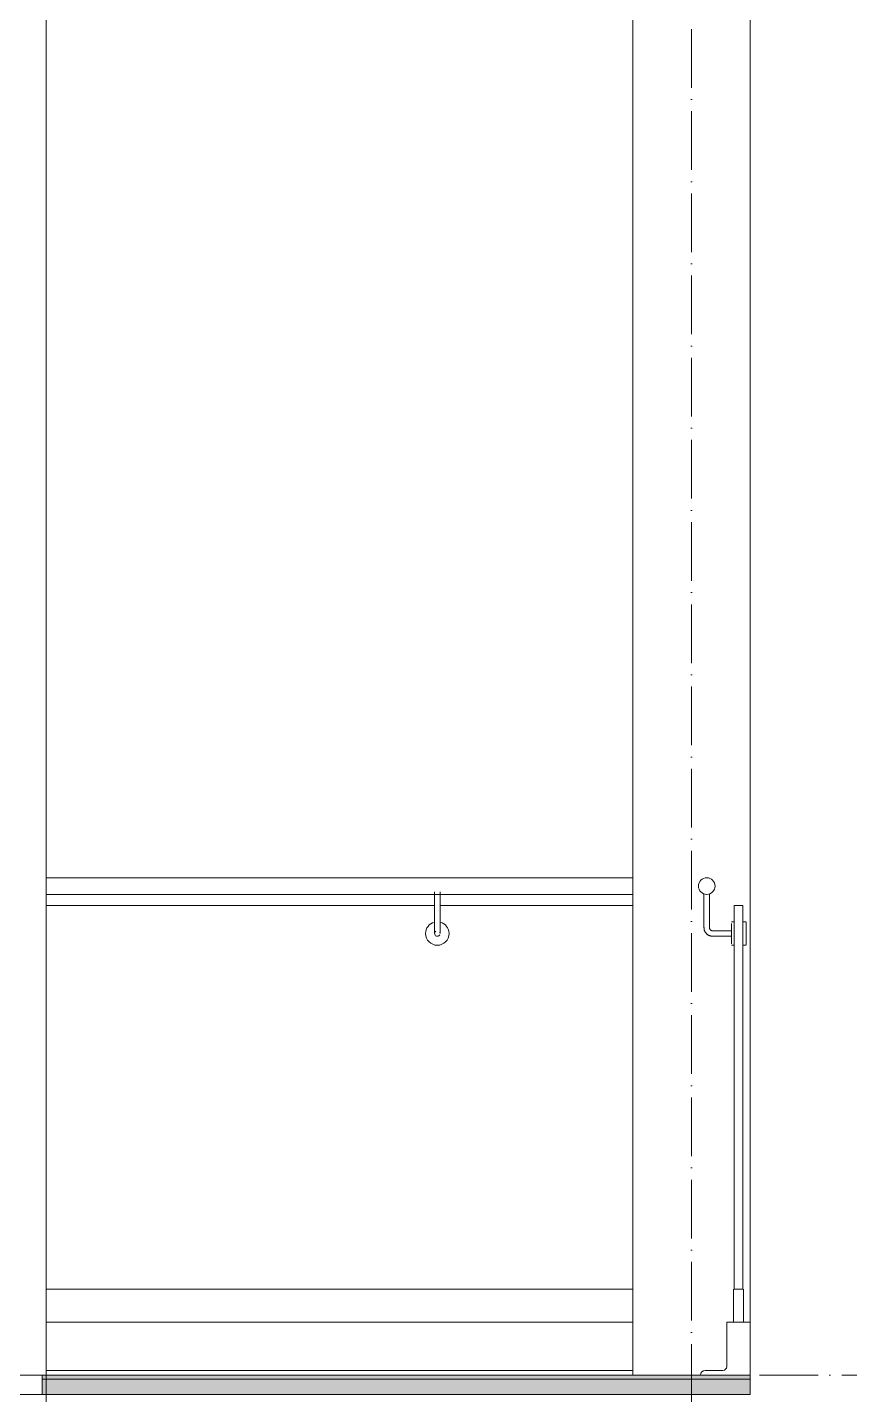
# Model space of a CAD drawing. Header units: millimetres. Extents: x -7075 to 54747, y -13937 to 93540.
# Drawn here: x 9752 to 11854, y 86550 to 90045 of the extents above; entities that cross this region are included whole.
import ezdxf

# ---------------------------------------------------------------- set-up
doc = ezdxf.new("R2010")
doc.units = ezdxf.units.MM
doc.linetypes.add('Grid Line', pattern=[4.2, 3, -0.6, 0, -0.6])
for name, color, linetype, lineweight in [('A-FLOR-HRAL', 41, 'Continuous', 5), ('A-FLOR-MCUT', 3, 'Continuous', 9), ('NET CAT', 3, 'Continuous', 5), ('NET THAY 1', 41, 'Continuous', 5), ('NET THAY 2', 55, 'Continuous', 5), ('NET-CAT', 3, 'Continuous', 15), ('TRUC', 225, 'Continuous', 5)]:
    doc.layers.add(name, color=color, linetype=linetype, lineweight=lineweight)

# ---------------------------------------------------------------- blocks, each defined once
blk = doc.blocks.new('M_Concrete-Rectangular-Column - C10a-1200 x 300mm-1090645-A-A')
at = {"layer": 'NET CAT', "color": 4}
for p, q in [((11299.9, 91700), (11299.9, 86600)), ((11599.9, 91700), (11599.9, 86735))]:
    blk.add_line(p, q, dxfattribs=at)
blk = doc.blocks.new('ALC1807-ASCENT PLAZA-KET CAU 180524_rvt-1-A-A')
at = {"color": 4, "lineweight": 5}
blk.add_blockref('M_Concrete-Rectangular-Column - C10a-1200 x 300mm-1090645-A-A', (0, 0), dxfattribs=at)
blk = doc.blocks.new('Railing - NBS_RailInfillPnl_Post-1648199-A-A')
at = {"layer": 'NET THAY 2'}
for p, q in [((21717.1, 81835), (21717.1, 81920)), ((21743.1, 81920), (21743.1, 81835))]:
    blk.add_line(p, q, dxfattribs=at)
blk = doc.blocks.new('Railing - Railing-1431856-A-A')
at = {"layer": 'A-FLOR-HRAL'}
for p, q in [((11580.7, 87800), (11559.2, 87800)), ((11559.2, 87800), (11559.2, 86820)), ((11580.7, 86820), (11580.7, 87800)), ((11559.2, 86820), (11580.7, 86820)), ((11599.9, 86735), (11539.9, 86735)), ((11539.9, 86735), (11539.9, 86622)), ((11599.9, 86600), (11599.9, 86735)), ((11529.9, 86612), (11484.9, 86612)), ((11472.9, 86600), (11599.9, 86600))]:
    blk.add_line(p, q, dxfattribs=at)
for centre, radius, start, end in [((11488.7, 87850), 21.2, 0, 180), ((11488.7, 87850), 21.2, 180, 0), ((11484.9, 86600), 12, 90, 180), ((11529.9, 86622), 10, 270, 0)]:
    blk.add_arc(centre, radius, start, end, dxfattribs=at)
at = {"extrusion": (0, 0, -1), "zscale": -1}
blk.add_blockref('Railing - NBS_RailInfillPnl_Post-1648199-A-A', (-33300, 4900), dxfattribs=at)
blk = doc.blocks.new('ALB-RAILING 32 - ALB-BALUSTER-V33-A-A')
at = {"layer": 'NET THAY 1'}
for p, q in [((11481.7, 87830.2), (11481.7, 87743.8)), ((11495.7, 87743.8), (11495.7, 87830.2)), ((11552, 87735.8), (11503.7, 87735.8)), ((11559.2, 87758.8), (11552, 87758.8)), ((11552, 87728.8), (11552, 87754.8)), ((11589.9, 87758.8), (11580.7, 87758.8)), ((11589.9, 87757.8), (11589.9, 87728.8)), ((11503.7, 87721.8), (11552, 87721.8)), ((11552, 87702.8), (11552, 87728.8)), ((11552, 87698.8), (11559.2, 87698.8)), ((11580.7, 87698.8), (11589.9, 87698.8)), ((11589.9, 87728.8), (11589.9, 87699.8))]:
    blk.add_line(p, q, dxfattribs=at)
at = {"layer": 'NET THAY 1', "flags": 128}
for points in [[(11481.7, 87743.8), (11481.8, 87742.9), (11481.8, 87742), (11481.9, 87741.2), (11482, 87740.3), (11482.2, 87739.4), (11482.4, 87738.6), (11482.6, 87737.7), (11482.9, 87736.9), (11483.1, 87736), (11483.5, 87735.2), (11483.8, 87734.4), (11484.2, 87733.6), (11484.6, 87732.9), (11485.1, 87732.1), (11485.6, 87731.4), (11486.1, 87730.7), (11486.6, 87730), (11487.2, 87729.3), (11487.8, 87728.6), (11488.4, 87728), (11489.1, 87727.4), (11489.7, 87726.8), (11490.4, 87726.3), (11491.1, 87725.8), (11491.8, 87725.3), (11492.6, 87724.8), (11493.4, 87724.4), (11494.2, 87724), (11495, 87723.6), (11495.8, 87723.3), (11496.6, 87723), (11497.4, 87722.7), (11498.3, 87722.5), (11499.1, 87722.3), (11500, 87722.1), (11500.9, 87722), (11501.7, 87721.9), (11502.6, 87721.8), (11503.5, 87721.8), (11503.7, 87721.8)], [(11503.7, 87735.8), (11503.4, 87735.8), (11503.1, 87735.8), (11502.8, 87735.9), (11502.5, 87735.9), (11502.1, 87736), (11501.8, 87736), (11501.5, 87736.1), (11501.2, 87736.2), (11500.9, 87736.3), (11500.6, 87736.4), (11500.3, 87736.6), (11500, 87736.7), (11499.8, 87736.9), (11499.5, 87737), (11499.2, 87737.2), (11499, 87737.4), (11498.7, 87737.6), (11498.5, 87737.8), (11498.2, 87738), (11498, 87738.2), (11497.8, 87738.5), (11497.6, 87738.7), (11497.4, 87739), (11497.2, 87739.2), (11497, 87739.5), (11496.8, 87739.8), (11496.7, 87740), (11496.5, 87740.3), (11496.4, 87740.6), (11496.3, 87740.9), (11496.2, 87741.2), (11496.1, 87741.5), (11496, 87741.8), (11495.9, 87742.1), (11495.9, 87742.4), (11495.8, 87742.8), (11495.8, 87743.1), (11495.7, 87743.4), (11495.7, 87743.7), (11495.7, 87743.8)]]:
    blk.add_lwpolyline(points, dxfattribs=at)
blk = doc.blocks.new('Railing - Railing-1431913-A-A')
at = {"layer": 'NET THAY 1'}
for p, q in [((9800, 86622), (9800, 86735)), ((11299.9, 86735), (9800, 86735)), ((9800, 86612), (9800, 86622)), ((11299.9, 86612), (9800, 86612)), ((9800, 86600), (9800, 86612))]:
    blk.add_line(p, q, dxfattribs=at)
blk = doc.blocks.new('Top Rail Type - Top Rail_Internal_-1431916-A-A')
at = {"layer": 'NET THAY 1'}
for p, q in [((9800, 86820), (9800, 87800)), ((10793.9, 87800), (9800, 87800)), ((11299.9, 87800), (10806, 87800)), ((9800, 86820), (11299.9, 86820))]:
    blk.add_line(p, q, dxfattribs=at)
blk = doc.blocks.new('Handrail Type - ALB-BALUSTER-1304914-A-A')
at = {"layer": 'NET THAY 1'}
for p, q in [((9800, 87871.2), (9800, 87850)), ((9800, 87850), (9800, 87828.8))]:
    blk.add_line(p, q, dxfattribs=at)
blk = doc.blocks.new('Handrail Type - Handrail_Internal_-1431927-A-A')
at = {"layer": 'NET THAY 1'}
for p, q in [((11299.9, 87871.2), (9800, 87871.2)), ((9800, 87850), (9800, 87871.2)), ((9800, 87828.8), (9800, 87850)), ((9800, 87828.8), (11299.9, 87828.8))]:
    blk.add_line(p, q, dxfattribs=at)
blk = doc.blocks.new('ALB-RAILING 32 - ALB-BALUSTER-V32-A-A')
at = {"layer": 'NET THAY 1'}
for p, q in [((31965.3, 88235), (31965.3, 88143.8)), ((31979.3, 88143.8), (31979.3, 88235))]:
    blk.add_line(p, q, dxfattribs=at)
at = {"layer": 'NET THAY 1', "flags": 128}
for points in [[(31965.3, 88143.8), (31965.3, 88143.2), (31965.3, 88142.6), (31965.3, 88142), (31965.3, 88141.4), (31965.3, 88140.8), (31965.3, 88140.2), (31965.3, 88139.7), (31965.3, 88139.1), (31965.3, 88138.5), (31965.3, 88138), (31965.3, 88137.4), (31965.3, 88136.9), (31965.3, 88136.3), (31965.3, 88135.8), (31965.3, 88135.3), (31965.3, 88134.8), (31965.3, 88134.4), (31965.3, 88133.9), (31965.3, 88133.5), (31965.3, 88133), (31965.3, 88132.6), (31965.3, 88132.2), (31965.3, 88131.9), (31965.3, 88131.5), (31965.3, 88131.2), (31965.3, 88130.9), (31965.3, 88130.6), (31965.3, 88130.3), (31965.3, 88130), (31965.3, 88129.8), (31965.3, 88129.6), (31965.3, 88129.4), (31965.3, 88129.3), (31965.3, 88129.1), (31965.3, 88129), (31965.3, 88128.9), (31965.3, 88128.9), (31965.3, 88128.8), (31965.3, 88128.8)], [(31979.3, 88128.8), (31979.3, 88128.8), (31979.3, 88128.8), (31979.3, 88128.9), (31979.3, 88129), (31979.3, 88129.1), (31979.3, 88129.2), (31979.3, 88129.4), (31979.3, 88129.6), (31979.3, 88129.8), (31979.3, 88130), (31979.3, 88130.2), (31979.3, 88130.5), (31979.3, 88130.8), (31979.3, 88131.1), (31979.3, 88131.4), (31979.3, 88131.8), (31979.3, 88132.1), (31979.3, 88132.5), (31979.3, 88132.9), (31979.3, 88133.3), (31979.3, 88133.8), (31979.3, 88134.2), (31979.3, 88134.7), (31979.3, 88135.2), (31979.3, 88135.7), (31979.3, 88136.2), (31979.3, 88136.7), (31979.3, 88137.3), (31979.3, 88137.8), (31979.3, 88138.4), (31979.3, 88138.9), (31979.3, 88139.5), (31979.3, 88140.1), (31979.3, 88140.7), (31979.3, 88141.3), (31979.3, 88141.8), (31979.3, 88142.4), (31979.3, 88143), (31979.3, 88143.6), (31979.3, 88143.8)]]:
    blk.add_lwpolyline(points, dxfattribs=at)
at = {"layer": 'NET THAY 1'}
for radius, start, end in [(30, 105, 180), (30, 0, 75), (30, 180, 0), (7, 120, 270), (7, 270, 330), (7, 15, 30)]:
    blk.add_arc((31972.3, 88128.8), radius, start, end, dxfattribs=at)

msp = doc.modelspace()

# ---------------------------------------------------------------- hatches: boundary and pattern name
at = {"layer": 'NET CAT'}
h = msp.add_hatch(color=250, dxfattribs=at)
h.paths.add_polyline_path([(32799.9, 86590), (32799.9, 86600), (31299.9, 86600), (31299.9, 86590)], flags=0)
h.paths.add_polyline_path([(11270.8, 86590), (11599.9, 86590), (11599.9, 86600), (9789.9, 86600), (9789.9, 86590)], flags=0)
at = {"layer": 'NET CAT', "lineweight": 9}
h = msp.add_hatch(color=7, dxfattribs=at)
h.paths.add_polyline_path([(31299.9, 86550), (32799.9, 86550), (32799.9, 86590), (31299.9, 86590)], flags=0)
h.paths.add_polyline_path([(11599.9, 86550), (11599.9, 86590), (9789.9, 86590), (9789.9, 86550), (11270.8, 86550)], flags=0)

# ---------------------------------------------------------------- linework, layer by layer
at = {"layer": 'A-FLOR-MCUT'}
msp.add_line((11599.9, 86590), (9789.9, 86590), dxfattribs=at)
at = {"layer": 'NET-CAT'}
for p, q in [((9799.9, 81250), (9799.9, 91850)), ((11599.9, 86600), (9789.9, 86600)), ((9789.9, 86600), (9789.9, 86550)), ((11599.9, 86550), (11599.9, 86600)), ((9599.9, 86550), (11599.9, 86550))]:
    msp.add_line(p, q, dxfattribs=at)
at = {"layer": 'TRUC', "linetype": 'Grid Line', "ltscale": 50}
for p, q in [((11449.9, -10536.9), (11449.9, 93540.4)), ((-7075.1, 86600), (51521, 86600))]:
    msp.add_line(p, q, dxfattribs=at)

# ---------------------------------------------------------------- block references
at = {"lineweight": 5}
msp.add_blockref('ALC1807-ASCENT PLAZA-KET CAU 180524_rvt-1-A-A', (0, 0), dxfattribs=at)
at = {"layer": 'NET THAY 1'}
for name, p in [('Handrail Type - ALB-BALUSTER-1304914-A-A', (0, 0)), ('Handrail Type - Handrail_Internal_-1431927-A-A', (0, 0)), ('Railing - Railing-1431856-A-A', (0, 0)), ('ALB-RAILING 32 - ALB-BALUSTER-V32-A-A', (-21172.3, -400)), ('Top Rail Type - Top Rail_Internal_-1431916-A-A', (0, 0)), ('ALB-RAILING 32 - ALB-BALUSTER-V33-A-A', (0, 0)), ('Railing - Railing-1431913-A-A', (0, 0))]:
    msp.add_blockref(name, p, dxfattribs=at)

doc.saveas('drawing.dxf')
